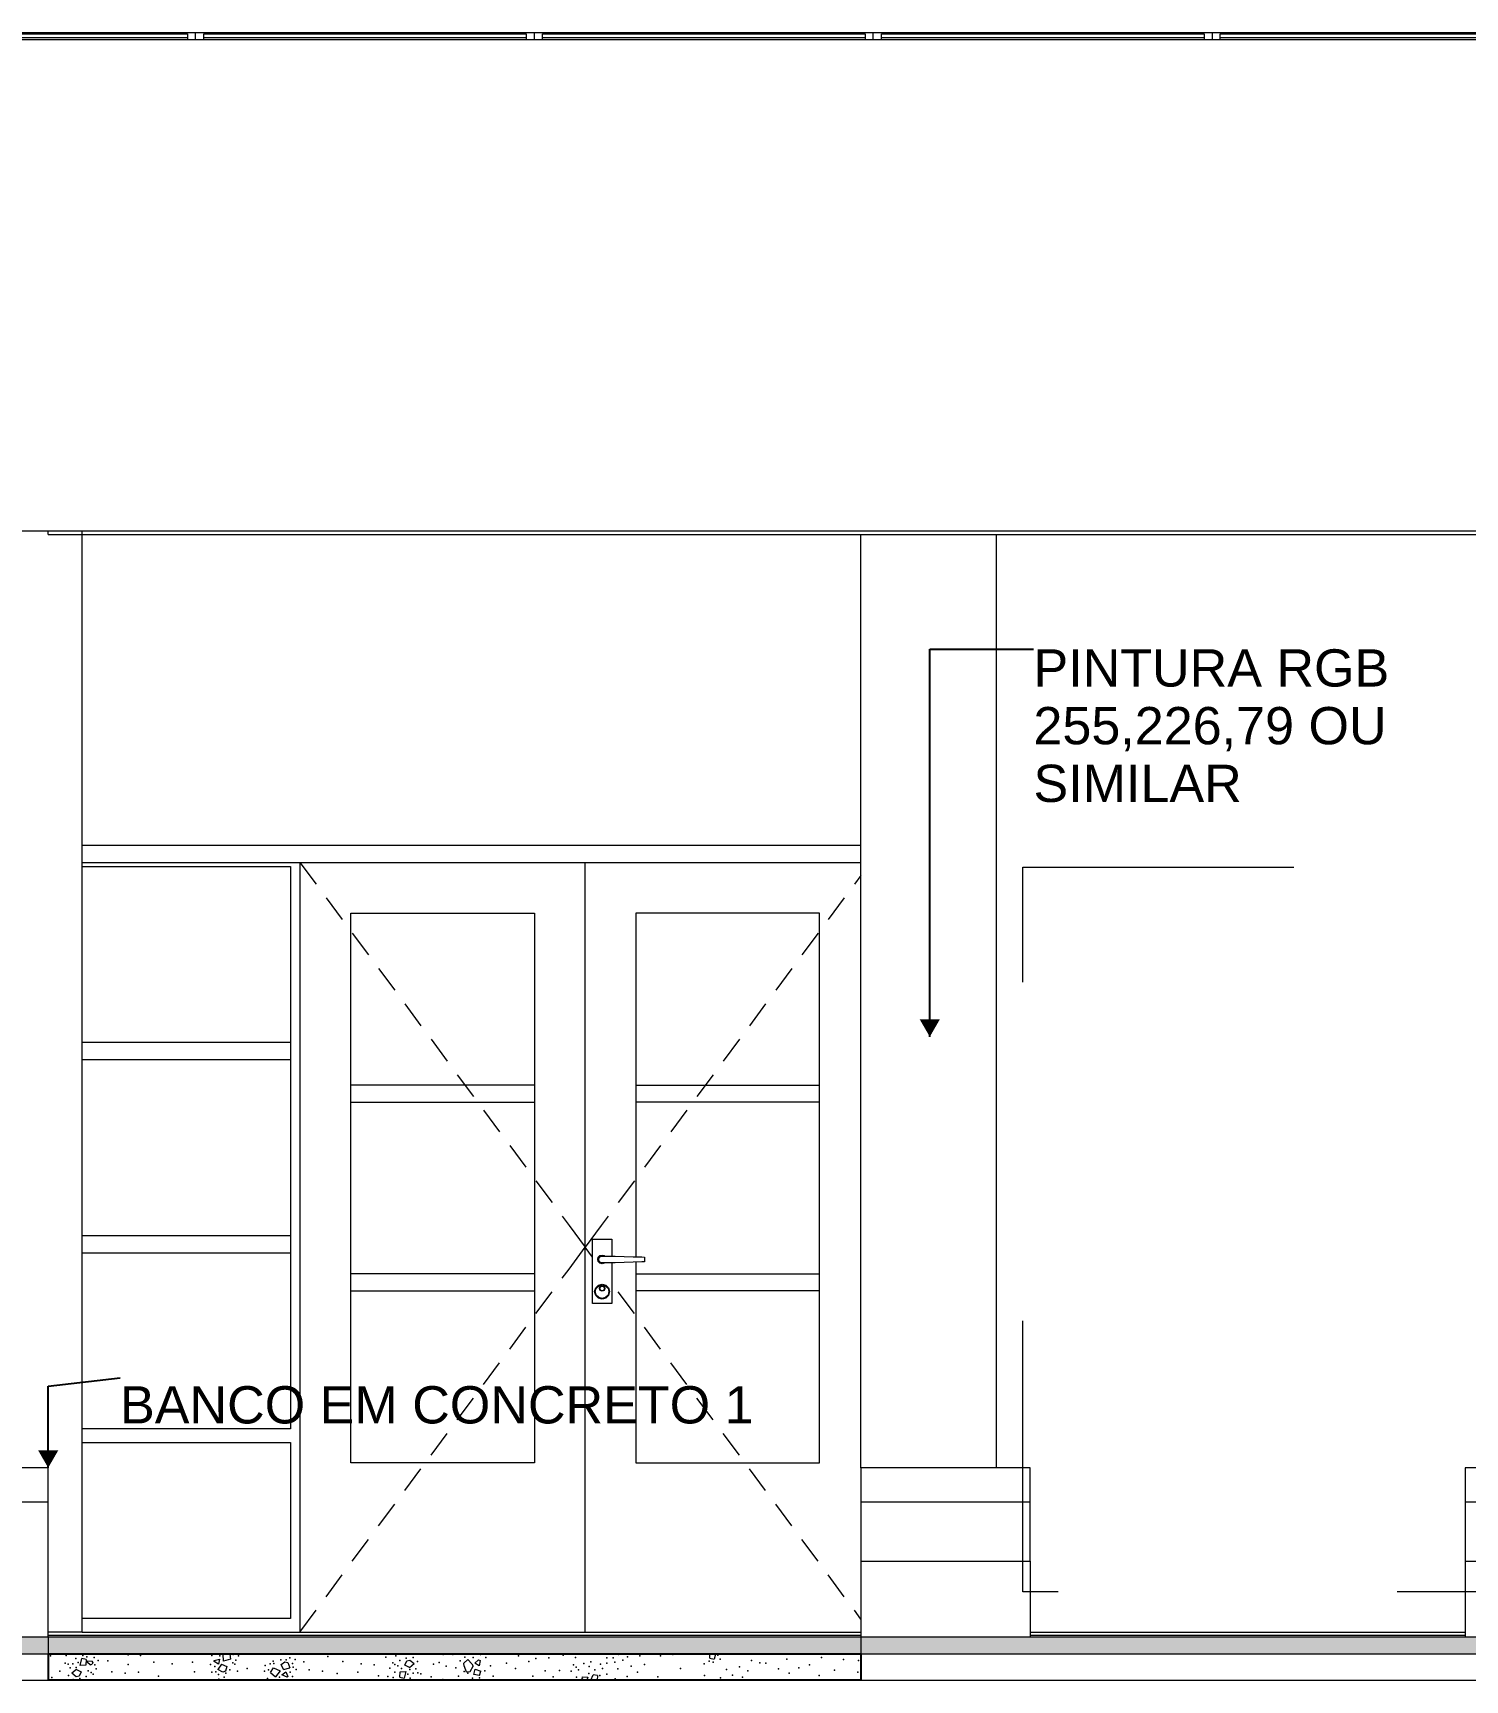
# Model space of a CAD drawing. Header units: metres. Extents: x -77 to 95, y 0 to 9.
# Drawn here: x -56.559 to -52.333, y -0.142 to 4.72 of the extents above; entities that cross this region are included whole.
import ezdxf

# ---------------------------------------------------------------- set-up
doc = ezdxf.new("R2010")
doc.units = ezdxf.units.M
doc.header["$MEASUREMENT"] = 0
doc.linetypes.add('AStair_dashed', pattern=[1.8, 0.8, -1])
for name, color, linetype, lineweight in [('0_Caneta_No__1', 7, 'Continuous', 35), ('0_Caneta_No__241', 7, 'Continuous', 13), ('FORRO.EXEC_Caneta_No__241', 7, 'Continuous', 13), ('LAJES.EST_Caneta_No__241', 7, 'Continuous', 13), ('LAJES.EST_Caneta_No__3', 7, 'Continuous', 25), ('PAREDE CONSTRUIR_Caneta_No__241', 7, 'Continuous', 13), ('PILARES.EST_Caneta_No__241', 7, 'Continuous', 13), ('Portas Archicad_Caneta_No__241', 7, 'Continuous', 13), ('TERRENO.ARQ_Caneta_No__241', 7, 'Continuous', 13)]:
    doc.layers.add(name, color=color, linetype=linetype, lineweight=lineweight)
for name, color, linetype, lineweight, true_color in [('0_Caneta_No__97', 7, 'Continuous', 5, 0x6b6b6b), ('LAJES.EST_Caneta_No__95', 7, 'Continuous', 0, 0xaeaeae), ('Portas Archicad_Caneta_No__97', 7, 'Continuous', 5, 0x6b6b6b)]:
    doc.layers.add(name, color=color, linetype=linetype, lineweight=lineweight, true_color=true_color)
doc.layers.add('LAJES.EST', color=7, linetype='Continuous')
doc.layers.add('TERRENO.ARQ', color=7, linetype='Continuous')
doc.styles.add('ESTILO_GERADO_1', font='arial.ttf')
doc.dimstyles.new('ESTILO_GERADO__3', dxfattribs={"dimtxt": 0.18, "dimasz": 0.057, "dimexe": 0.18, "dimexo": 0.0625, "dimgap": 0, "dimtad": 0, "dimtih": 1, "dimtoh": 1, "dimdec": 4, "dimzin": 0, "dimdsep": 46, "dimcen": 0.09, "dimadec": 0, "dimazin": 0, "dimtfac": 1, "dimtdec": 4, "dimtmove": 0, "dimatfit": 3, "dimldrblk": 'ARROWHEAD_16', "dimfxl": 0, "dimtolj": 1, "dimtzin": 0, "dimarcsym": 0})

# ---------------------------------------------------------------- blocks, each defined once
blk = doc.blocks.new('*X3')
at = {"layer": 'LAJES.EST_Caneta_No__241', "color": 7, "linetype": 'Continuous', "lineweight": 13}
for p, q in [((-56.42, -0.0987), (-56.4149, -0.0781)), ((-56.402, -0.0809), (-56.4149, -0.0781)), ((-56.402, -0.0809), (-56.4026, -0.0976)), ((-56.3982, -0.0902), (-56.3969, -0.085)), ((-56.3901, -0.0969), (-56.3982, -0.0902)), ((-56.3969, -0.085), (-56.3843, -0.0856)), ((-56.3901, -0.0969), (-56.3847, -0.0949)), ((-56.3822, -0.0887), (-56.3847, -0.0949)), ((-56.3822, -0.0887), (-56.3843, -0.0856)), ((-56.0246, -0.0866), (-56.0244, -0.084)), ((-56.0117, -0.0942), (-56.0246, -0.0866)), ((-56.0244, -0.084), (-56.0083, -0.0794)), ((-56.0024, -0.0947), (-56.013, -0.1105)), ((-56.0083, -0.0794), (-56.0117, -0.0942)), ((-56.0024, -0.0947), (-55.9871, -0.1015)), ((-55.9966, -0.0854), (-55.9972, -0.065)), ((-55.9762, -0.0802), (-55.9966, -0.0854)), ((-55.9781, -0.065), (-55.9762, -0.0802)), ((-55.8269, -0.0958), (-55.8152, -0.0879)), ((-55.8193, -0.1107), (-55.8269, -0.0958)), ((-55.8152, -0.0879), (-55.8071, -0.0902)), ((-55.8071, -0.0902), (-55.8011, -0.1052)), ((-55.4614, -0.0976), (-55.4553, -0.0848)), ((-55.4553, -0.0848), (-55.4471, -0.0828)), ((-55.4481, -0.104), (-55.4344, -0.0928)), ((-55.4471, -0.0828), (-55.4344, -0.0928)), ((-55.2877, -0.0921), (-55.2761, -0.081)), ((-55.2868, -0.1005), (-55.2877, -0.0921)), ((-55.2761, -0.081), (-55.2639, -0.0936)), ((-55.2639, -0.0936), (-55.2596, -0.1006)), ((-55.2554, -0.0919), (-55.2444, -0.0817)), ((-55.2422, -0.0994), (-55.2554, -0.0919)), ((-55.2444, -0.0817), (-55.2394, -0.0837)), ((-55.2394, -0.0837), (-55.2422, -0.0994)), ((-54.8305, -0.067), (-54.833, -0.065)), ((-54.8226, -0.065), (-54.8305, -0.067)), ((-54.5617, -0.077), (-54.5612, -0.065)), ((-54.5617, -0.077), (-54.5487, -0.0798)), ((-54.545, -0.065), (-54.5487, -0.0798)), ((-56.4301, -0.1105), (-56.4438, -0.1216)), ((-56.4311, -0.1316), (-56.4438, -0.1216)), ((-56.4229, -0.1296), (-56.4311, -0.1316)), ((-56.4301, -0.1105), (-56.4168, -0.1169)), ((-56.4168, -0.1169), (-56.4229, -0.1296)), ((-56.4026, -0.0976), (-56.42, -0.0987)), ((-55.999, -0.1184), (-56.013, -0.1105)), ((-55.9912, -0.1151), (-55.999, -0.1184)), ((-55.9871, -0.1015), (-55.9912, -0.1151)), ((-55.8576, -0.1196), (-55.8488, -0.1055)), ((-55.8576, -0.1196), (-55.8435, -0.1324)), ((-55.8488, -0.1055), (-55.8297, -0.1143)), ((-55.8297, -0.1143), (-55.8435, -0.1324)), ((-55.8243, -0.1263), (-55.8124, -0.117)), ((-55.809, -0.1329), (-55.8243, -0.1263)), ((-55.8193, -0.1107), (-55.8011, -0.1052)), ((-55.8124, -0.117), (-55.8071, -0.131)), ((-55.8071, -0.131), (-55.809, -0.1329)), ((-55.4762, -0.1335), (-55.4756, -0.1169)), ((-55.4762, -0.1335), (-55.4632, -0.1364)), ((-55.4756, -0.1169), (-55.4582, -0.1158)), ((-55.4582, -0.1158), (-55.4632, -0.1364)), ((-55.4481, -0.104), (-55.4614, -0.0976)), ((-55.2868, -0.1005), (-55.2809, -0.1172)), ((-55.2809, -0.1172), (-55.2689, -0.1165)), ((-55.2689, -0.1165), (-55.2596, -0.1006)), ((-55.2578, -0.1249), (-55.2537, -0.1096)), ((-55.2414, -0.1278), (-55.2578, -0.1249)), ((-55.2537, -0.1096), (-55.2368, -0.1154)), ((-55.2414, -0.1278), (-55.2368, -0.1154)), ((-54.9385, -0.1377), (-54.9372, -0.1324)), ((-54.9338, -0.1415), (-54.9385, -0.1377)), ((-54.9372, -0.1324), (-54.9213, -0.1332)), ((-54.9213, -0.1332), (-54.9246, -0.1415)), ((-54.9125, -0.1415), (-54.9062, -0.1257)), ((-54.8932, -0.1285), (-54.9062, -0.1257)), ((-54.8932, -0.1285), (-54.8937, -0.1415))]:
    blk.add_line(p, q, dxfattribs=at)
for p in [(-56.5075, -0.0704), (-56.4641, -0.0912), (-56.4607, -0.0693), (-56.4554, -0.0942), (-56.4409, -0.0935), (-56.4328, -0.078), (-56.4254, -0.0902), (-56.4119, -0.0695), (-56.3999, -0.0726), (-56.3782, -0.0753), (-56.3761, -0.0968), (-56.3667, -0.0835), (-56.3385, -0.0852), (-56.2779, -0.0673), (-56.2776, -0.0959), (-56.2415, -0.069), (-56.2019, -0.0887), (-56.1483, -0.0936), (-56.0886, -0.089), (-56.0355, -0.0957), (-56.0315, -0.0693), (-56.0072, -0.0696), (-55.9689, -0.0903), (-55.968, -0.0665), (-55.9628, -0.0942), (-55.9607, -0.0827), (-55.9524, -0.07), (-55.8593, -0.0938), (-55.8503, -0.0862), (-55.8481, -0.093), (-55.843, -0.0652), (-55.8277, -0.0822), (-55.8122, -0.0822), (-55.8014, -0.0758), (-55.7929, -0.0927), (-55.7848, -0.0812), (-55.7599, -0.0881), (-55.6887, -0.0721), (-55.6448, -0.0872), (-55.5909, -0.0935), (-55.5523, -0.0968), (-55.5172, -0.0737), (-55.4973, -0.0906), (-55.4906, -0.0957), (-55.4879, -0.0704), (-55.4761, -0.0837), (-55.4579, -0.0774), (-55.4374, -0.0746), (-55.4243, -0.0865), (-55.3768, -0.0942), (-55.3599, -0.0898), (-55.3487, -0.0663), (-55.3195, -0.0658), (-55.2984, -0.0849), (-55.2844, -0.0735), (-55.2604, -0.0748), (-55.238, -0.066), (-55.2227, -0.0745), (-55.1619, -0.0919), (-55.126, -0.07), (-55.0952, -0.0868), (-55.0749, -0.0775), (-55.0362, -0.0761), (-54.9945, -0.0685), (-54.9639, -0.0969), (-54.9575, -0.0753), (-54.9333, -0.0925), (-54.9125, -0.0873), (-54.8844, -0.0949), (-54.8659, -0.0914), (-54.8657, -0.0763), (-54.8463, -0.0758), (-54.8419, -0.0883), (-54.8178, -0.0832), (-54.8049, -0.0727), (-54.7677, -0.0705), (-54.7546, -0.0957), (-54.7074, -0.0703), (-54.6707, -0.0659), (-54.5781, -0.094), (-54.5637, -0.0853), (-54.5517, -0.0884), (-54.5383, -0.0677), (-54.5308, -0.0799), (-54.4384, -0.0842), (-54.4144, -0.0907), (-54.3963, -0.0914), (-54.3338, -0.0803), (-54.2985, -0.0652), (-54.2675, -0.0964), (-54.2316, -0.0747), (-54.1674, -0.0806), (-54.1227, -0.0841), (-56.5033, -0.1344), (-56.48, -0.1157), (-56.4539, -0.128), (-56.4488, -0.1058), (-56.4408, -0.1398), (-56.4313, -0.1045), (-56.4203, -0.1371), (-56.4021, -0.1308), (-56.3958, -0.1148), (-56.3876, -0.1188), (-56.3809, -0.1238), (-56.3724, -0.1084), (-56.361, -0.1407), (-56.3259, -0.1176), (-56.2873, -0.121), (-56.2474, -0.1181), (-56.1887, -0.1301), (-56.0827, -0.1169), (-56.0314, -0.1184), (-56.0225, -0.1011), (-56.0197, -0.1177), (-56.0115, -0.1253), (-56.0106, -0.1394), (-55.9943, -0.1331), (-55.9899, -0.1214), (-55.9779, -0.1116), (-55.9554, -0.1152), (-55.9264, -0.1073), (-55.8759, -0.1152), (-55.8737, -0.0985), (-55.8672, -0.1369), (-55.8638, -0.111), (-55.8314, -0.1333), (-55.7996, -0.1185), (-55.793, -0.1308), (-55.7914, -0.1037), (-55.7818, -0.1106), (-55.7439, -0.1118), (-55.7049, -0.115), (-55.6615, -0.1226), (-55.6006, -0.1186), (-55.5397, -0.1292), (-55.5115, -0.131), (-55.5058, -0.1061), (-55.4956, -0.1343), (-55.491, -0.1187), (-55.4824, -0.0996), (-55.4714, -0.1074), (-55.4528, -0.1242), (-55.4469, -0.11), (-55.4454, -0.1364), (-55.4373, -0.1209), (-55.4293, -0.1087), (-55.4228, -0.1203), (-55.4141, -0.1233), (-55.3836, -0.1322), (-55.3493, -0.1396), (-55.3398, -0.1002), (-55.3111, -0.1054), (-55.3035, -0.1298), (-55.2861, -0.1164), (-55.2761, -0.1214), (-55.2623, -0.1355), (-55.2416, -0.1348), (-55.2256, -0.1141), (-55.2091, -0.1), (-55.2005, -0.1296), (-55.1499, -0.1407), (-55.1347, -0.1077), (-55.0838, -0.1297), (-55.0471, -0.1142), (-55.0243, -0.1321), (-55.005, -0.113), (-54.9709, -0.1157), (-54.9563, -0.1038), (-54.9549, -0.1335), (-54.949, -0.111), (-54.9183, -0.1224), (-54.9178, -0.102), (-54.9011, -0.1115), (-54.8863, -0.1278), (-54.8784, -0.1075), (-54.8659, -0.1245), (-54.8413, -0.1384), (-54.8331, -0.108), (-54.8052, -0.1314), (-54.7939, -0.1009), (-54.7746, -0.1186), (-54.7149, -0.1318), (-54.6482, -0.1073), (-54.5774, -0.1276), (-54.5301, -0.1347), (-54.5124, -0.11), (-54.4945, -0.1272), (-54.4742, -0.1028), (-54.4653, -0.1333), (-54.4492, -0.114), (-54.359, -0.1084), (-54.3277, -0.1208), (-54.2989, -0.1058), (-54.239, -0.1276), (-54.1936, -0.1119), (-54.1243, -0.1185)]:
    blk.add_point(p, dxfattribs=at)
blk = doc.blocks.new('ARROWHEAD_16')
at = {"linetype": 'Continuous', "lineweight": 0}
blk.add_hatch(color=0, dxfattribs=at).paths.add_polyline_path([(-0.9093, 0.525), (0, 0), (-0.9093, -0.525)])
at = {"color": 0, "linetype": 'Continuous', "lineweight": 0}
blk.add_line((0, 0), (-1, 0), dxfattribs=at)

msp = doc.modelspace()

# ---------------------------------------------------------------- hatches: boundary and pattern name
at = {"layer": 'LAJES.EST_Caneta_No__95', "linetype": 'Continuous', "lineweight": 0, "true_color": 0xaeaeae}
msp.add_hatch(color=253, dxfattribs=at).paths.add_polyline_path([(-56.514, -0.015), (-56.514, -0.065), (-54.116, -0.065), (-54.116, -0.015)])
at = {"layer": 'TERRENO.ARQ', "linetype": 'Continuous', "lineweight": 0, "true_color": 0x8fbf7f}
for points in [[(-56.514, -0.015), (-68.8076, -0.015), (-68.8076, -0.065), (-56.514, -0.065)], [(-54.116, -0.065), (-51.8328, -0.065), (-51.8328, -0.015), (-54.116, -0.015)]]:
    msp.add_hatch(color=73, dxfattribs=at).paths.add_polyline_path(points)

# ---------------------------------------------------------------- linework, layer by layer
at = {"layer": '0_Caneta_No__97', "color": 251, "linetype": 'AStair_dashed', "lineweight": 5, "true_color": 0x6b6b6b}
msp.add_lwpolyline([(-44.5331, 0.1186), (-53.6382, 0.1186), (-53.6382, 2.2578), (-44.5331, 2.2578)], close=True, dxfattribs=at)
at = {"layer": 'FORRO.EXEC_Caneta_No__241', "color": 7, "linetype": 'Continuous', "lineweight": 13}
for p, q in [((-56.514, 3.24), (-56.514, 3.25)), ((-56.514, 3.24), (-56.414, 3.24)), ((-56.414, 3.24), (-44.014, 3.24))]:
    msp.add_line(p, q, dxfattribs=at)
at = {"layer": 'LAJES.EST_Caneta_No__241', "color": 7, "linetype": 'Continuous', "lineweight": 13}
for p, q in [((-56.514, 0.485), (-57.014, 0.485)), ((-53.616, 0.485), (-54.116, 0.485)), ((-51.8328, 0.485), (-52.3328, 0.485)), ((-57.014, 0.385), (-56.514, 0.385)), ((-54.116, 0.385), (-53.616, 0.385)), ((-52.3328, 0.385), (-51.8328, 0.385)), ((-54.116, 0.2097), (-54.116, 0.1761)), ((-54.116, 0.2097), (-53.616, 0.2097)), ((-53.616, 0.2097), (-53.616, 0.1761)), ((-52.3328, 0.2097), (-52.3328, 0.1761)), ((-52.3328, 0.2097), (-51.8328, 0.2097)), ((-54.116, 0.1761), (-54.116, 0.1314)), ((-53.616, 0.1761), (-53.616, 0.1314)), ((-52.3328, 0.1761), (-52.3328, 0.1314)), ((-54.116, 0.1314), (-54.116, 0.0843)), ((-53.616, 0.1314), (-53.616, 0.0843)), ((-52.3328, 0.1314), (-52.3328, 0.0843)), ((-54.116, 0.0843), (-54.116, 0.0353)), ((-53.616, 0.0843), (-53.616, 0.0353)), ((-52.3328, 0.0843), (-52.3328, 0.0353)), ((-56.414, 0), (-54.116, 0)), ((-54.116, 0.0353), (-54.116, -0.015)), ((-53.616, 0.0353), (-53.616, -0.015)), ((-53.616, 0), (-52.3328, 0)), ((-52.3328, 0.0353), (-52.3328, -0.015)), ((-54.116, -0.01), (-56.514, -0.01)), ((-54.116, -0.015), (-56.514, -0.015)), ((-52.3328, -0.01), (-53.616, -0.01)), ((-67.314, -0.1415), (-56.514, -0.1415)), ((-54.116, -0.1415), (-51.8328, -0.1415))]:
    msp.add_line(p, q, dxfattribs=at)
at = {"layer": 'LAJES.EST_Caneta_No__241', "color": 7, "linetype": 'Continuous', "lineweight": 13, "flags": 128}
for points in [[(-56.514, -0.015), (-56.514, 0.385), (-56.514, 0.485)], [(-54.116, 0.485), (-54.116, 0.385), (-54.116, 0.2097)], [(-53.616, 0.2097), (-53.616, 0.385), (-53.616, 0.485)], [(-52.3328, 0.485), (-52.3328, 0.385), (-52.3328, 0.2097)]]:
    msp.add_lwpolyline(points, dxfattribs=at)
at = {"layer": 'LAJES.EST_Caneta_No__3', "color": 7, "linetype": 'Continuous', "lineweight": 25}
for p, q in [((-56.514, -0.065), (-56.514, -0.1415)), ((-54.116, -0.065), (-56.514, -0.065)), ((-54.116, -0.065), (-54.116, -0.1415)), ((-54.116, -0.1415), (-56.514, -0.1415))]:
    msp.add_line(p, q, dxfattribs=at)
at = {"layer": 'LAJES.EST_Caneta_No__95', "color": 253, "linetype": 'Continuous', "lineweight": 0, "true_color": 0xaeaeae}
for p, q in [((-56.0792, 4.7203), (-57.0792, 4.7203)), ((-57.0552, 4.7179), (-56.1032, 4.7179)), ((-56.1032, 4.7179), (-56.1032, 4.7)), ((-55.0792, 4.7203), (-56.0792, 4.7203)), ((-56.0792, 4.7), (-56.0792, 4.7203)), ((-56.0552, 4.7), (-56.0552, 4.7179)), ((-56.0552, 4.7179), (-55.1032, 4.7179)), ((-55.1032, 4.7179), (-55.1032, 4.7)), ((-54.0792, 4.7203), (-55.0792, 4.7203)), ((-55.0792, 4.7), (-55.0792, 4.7203)), ((-55.0552, 4.7), (-55.0552, 4.7179)), ((-55.0552, 4.7179), (-54.1032, 4.7179)), ((-54.1032, 4.7179), (-54.1032, 4.7)), ((-53.0792, 4.7203), (-54.0792, 4.7203)), ((-54.0792, 4.7), (-54.0792, 4.7203)), ((-54.0552, 4.7), (-54.0552, 4.7179)), ((-54.0552, 4.7179), (-53.1032, 4.7179)), ((-53.1032, 4.7179), (-53.1032, 4.7)), ((-52.0792, 4.7203), (-53.0792, 4.7203)), ((-53.0792, 4.7203), (-53.0792, 4.7)), ((-53.0552, 4.7), (-53.0552, 4.7179)), ((-53.0552, 4.7179), (-52.1032, 4.7179)), ((-56.1032, 4.7055), (-57.0552, 4.7055)), ((-55.1032, 4.7055), (-56.0552, 4.7055)), ((-54.1032, 4.7055), (-55.0552, 4.7055)), ((-53.1032, 4.7055), (-54.0552, 4.7055)), ((-52.1032, 4.7055), (-53.0552, 4.7055))]:
    msp.add_line(p, q, dxfattribs=at)
at = {"layer": 'PAREDE CONSTRUIR_Caneta_No__241', "color": 7, "linetype": 'Continuous', "lineweight": 13}
for p, q in [((-44.014, 4.7), (-66.484, 4.7)), ((-56.414, 3.25), (-66.464, 3.25)), ((-56.414, 3.24), (-56.414, 3.25)), ((-44.014, 3.25), (-56.414, 3.25)), ((-56.414, 0), (-56.414, 3.24)), ((-56.414, 0), (-56.514, 0))]:
    msp.add_line(p, q, dxfattribs=at)
at = {"layer": 'PILARES.EST_Caneta_No__241', "color": 7, "linetype": 'Continuous', "lineweight": 13}
for p, q in [((-54.116, 0.485), (-54.116, 3.24)), ((-53.716, 0.485), (-53.716, 3.24))]:
    msp.add_line(p, q, dxfattribs=at)
at = {"layer": 'Portas Archicad_Caneta_No__241', "color": 7, "linetype": 'Continuous', "lineweight": 13}
for p, q in [((-54.116, 2.322), (-56.414, 2.322)), ((-56.414, 2.272), (-54.116, 2.272)), ((-56.414, 2.26), (-55.7994, 2.26)), ((-55.7994, 2.26), (-55.7994, 0.6)), ((-55.7714, 2.272), (-55.7714, 2.122)), ((-54.9294, 0), (-54.9294, 2.272)), ((-55.7714, 2.122), (-55.7714, 0.5)), ((-55.6214, 0.5), (-55.6214, 2.122)), ((-55.6214, 2.122), (-55.0794, 2.122)), ((-55.0794, 2.122), (-55.0794, 0.5)), ((-54.7794, 2.122), (-54.7794, 1.1078)), ((-54.2374, 2.122), (-54.7794, 2.122)), ((-54.2374, 0.5), (-54.2374, 2.122)), ((-55.7994, 1.74), (-56.414, 1.74)), ((-56.414, 1.69), (-55.7994, 1.69)), ((-55.0794, 1.6147), (-55.6214, 1.6147)), ((-54.7794, 1.6147), (-54.2374, 1.6147)), ((-55.6214, 1.5647), (-55.0794, 1.5647)), ((-54.2374, 1.5647), (-54.7794, 1.5647)), ((-55.7994, 1.17), (-56.414, 1.17)), ((-56.414, 1.12), (-55.7994, 1.12)), ((-54.9079, 1.16), (-54.8509, 1.16)), ((-54.9079, 0.97), (-54.9079, 1.16)), ((-54.8509, 1.16), (-54.8509, 1.1099)), ((-54.8924, 1.1), (-54.8906, 1.1065)), ((-54.8906, 1.0935), (-54.8924, 1.1)), ((-54.8914, 1.1), (-54.8898, 1.106)), ((-54.8898, 1.094), (-54.8914, 1.1)), ((-54.8906, 1.1065), (-54.8859, 1.1113)), ((-54.8859, 1.0887), (-54.8906, 1.0935)), ((-54.8898, 1.106), (-54.8854, 1.1104)), ((-54.8854, 1.0896), (-54.8898, 1.094)), ((-54.8894, 1.1), (-54.888, 1.105)), ((-54.888, 1.095), (-54.8894, 1.1)), ((-54.888, 1.105), (-54.8844, 1.1087)), ((-54.8844, 1.0913), (-54.888, 1.095)), ((-54.8859, 1.1113), (-54.8794, 1.113)), ((-54.8794, 1.087), (-54.8859, 1.0887)), ((-54.8854, 1.1104), (-54.8794, 1.112)), ((-54.8794, 1.088), (-54.8854, 1.0896)), ((-54.8844, 1.1087), (-54.8794, 1.11)), ((-54.8794, 1.09), (-54.8844, 1.0913)), ((-54.8794, 1.113), (-54.8729, 1.1113)), ((-54.8794, 1.112), (-54.8734, 1.1104)), ((-54.8794, 1.11), (-54.8544, 1.11)), ((-54.8544, 1.09), (-54.8794, 1.09)), ((-54.8734, 1.0896), (-54.8794, 1.088)), ((-54.8729, 1.0887), (-54.8794, 1.087)), ((-54.8734, 1.1104), (-54.873, 1.11)), ((-54.873, 1.09), (-54.8734, 1.0896)), ((-54.8729, 1.1113), (-54.8716, 1.11)), ((-54.8716, 1.09), (-54.8729, 1.0887)), ((-54.8544, 1.11), (-54.841, 1.1096)), ((-54.841, 1.0904), (-54.8544, 1.09)), ((-54.8509, 1.0901), (-54.8509, 0.97)), ((-54.841, 1.1096), (-54.8143, 1.1088)), ((-54.8143, 1.0912), (-54.841, 1.0904)), ((-54.8143, 1.1088), (-54.7879, 1.108)), ((-54.7879, 1.092), (-54.8143, 1.0912)), ((-54.7879, 1.108), (-54.762, 1.1073)), ((-54.762, 1.0927), (-54.7879, 1.092)), ((-54.7794, 1.0922), (-54.7794, 0.5)), ((-54.762, 1.1073), (-54.7539, 1.107)), ((-54.7539, 1.093), (-54.762, 1.0927)), ((-54.7539, 1.107), (-54.7539, 1.093)), ((-55.0794, 1.0573), (-55.6214, 1.0573)), ((-54.8984, 1.016), (-54.8904, 1.0241)), ((-54.8967, 1.015), (-54.8894, 1.0223)), ((-54.8904, 1.0241), (-54.8794, 1.027)), ((-54.8894, 1.0223), (-54.8794, 1.025)), ((-54.885, 1.0197), (-54.8794, 1.022)), ((-54.8843, 1.0189), (-54.8794, 1.021)), ((-54.8794, 1.027), (-54.8684, 1.0241)), ((-54.8794, 1.025), (-54.8694, 1.0223)), ((-54.8794, 1.022), (-54.8737, 1.0197)), ((-54.8794, 1.021), (-54.8744, 1.0189)), ((-54.8694, 1.0223), (-54.862, 1.015)), ((-54.8684, 1.0241), (-54.8603, 1.016)), ((-54.7794, 1.0573), (-54.2374, 1.0573)), ((-55.6214, 1.0073), (-55.0794, 1.0073)), ((-54.9014, 1.005), (-54.8984, 1.016)), ((-54.8984, 0.994), (-54.9014, 1.005)), ((-54.8994, 1.005), (-54.8967, 1.015)), ((-54.8967, 0.995), (-54.8994, 1.005)), ((-54.8904, 0.9859), (-54.8984, 0.994)), ((-54.8894, 0.9877), (-54.8967, 0.995)), ((-54.8794, 0.983), (-54.8904, 0.9859)), ((-54.8794, 0.985), (-54.8894, 0.9877)), ((-54.8874, 1.014), (-54.885, 1.0197)), ((-54.885, 1.0083), (-54.8874, 1.014)), ((-54.8864, 1.014), (-54.8843, 1.0189)), ((-54.8843, 1.0091), (-54.8864, 1.014)), ((-54.8794, 1.006), (-54.885, 1.0083)), ((-54.8794, 1.007), (-54.8843, 1.0091)), ((-54.8744, 1.0091), (-54.8794, 1.007)), ((-54.8737, 1.0083), (-54.8794, 1.006)), ((-54.8694, 0.9877), (-54.8794, 0.985)), ((-54.8684, 0.9859), (-54.8794, 0.983)), ((-54.8744, 1.0189), (-54.8724, 1.014)), ((-54.8724, 1.014), (-54.8744, 1.0091)), ((-54.8737, 1.0197), (-54.8714, 1.014)), ((-54.8714, 1.014), (-54.8737, 1.0083)), ((-54.862, 0.995), (-54.8694, 0.9877)), ((-54.8603, 0.994), (-54.8684, 0.9859)), ((-54.862, 1.015), (-54.8594, 1.005)), ((-54.8594, 1.005), (-54.862, 0.995)), ((-54.8603, 1.016), (-54.8574, 1.005)), ((-54.8574, 1.005), (-54.8603, 0.994)), ((-54.2374, 1.0073), (-54.7794, 1.0073)), ((-54.8509, 0.97), (-54.9079, 0.97)), ((-55.7994, 0.6), (-56.414, 0.6)), ((-56.414, 0.56), (-55.7994, 0.56)), ((-55.7994, 0.56), (-55.7994, 0.04)), ((-55.7714, 0.5), (-55.7714, 0)), ((-55.0794, 0.5), (-55.6214, 0.5)), ((-54.7794, 0.5), (-54.2374, 0.5)), ((-55.7994, 0.04), (-56.414, 0.04))]:
    msp.add_line(p, q, dxfattribs=at)
at = {"layer": 'Portas Archicad_Caneta_No__97', "color": 251, "linetype": 'Continuous', "lineweight": 5, "true_color": 0x6b6b6b}
for p, q in [((-55.7714, 2.272), (-55.7237, 2.2077)), ((-54.116, 2.2334), (-54.135, 2.2077)), ((-55.694, 2.1676), (-55.6463, 2.1033)), ((-54.1648, 2.1676), (-54.2124, 2.1033)), ((-55.6165, 2.0631), (-55.5689, 1.9989)), ((-54.2422, 2.0631), (-54.2898, 1.9989)), ((-55.5391, 1.9587), (-55.4915, 1.8944)), ((-54.3196, 1.9587), (-54.3672, 1.8944)), ((-55.4617, 1.8542), (-55.4141, 1.79)), ((-54.397, 1.8542), (-54.4446, 1.79)), ((-55.3843, 1.7498), (-55.3367, 1.6855)), ((-54.4744, 1.7498), (-54.5221, 1.6855)), ((-55.3069, 1.6454), (-55.2593, 1.5811)), ((-54.5518, 1.6454), (-54.5995, 1.5811)), ((-55.2295, 1.5409), (-55.1819, 1.4767)), ((-54.6292, 1.5409), (-54.6769, 1.4767)), ((-55.1521, 1.4365), (-55.1044, 1.3722)), ((-54.7067, 1.4365), (-54.7543, 1.3722)), ((-55.0747, 1.332), (-55.027, 1.2678)), ((-54.7841, 1.332), (-54.8317, 1.2678)), ((-54.9973, 1.2276), (-54.977, 1.2003)), ((-54.8615, 1.2276), (-54.8817, 1.2003)), ((-54.977, 1.2003), (-54.9294, 1.136)), ((-54.8817, 1.2003), (-54.9294, 1.136)), ((-54.977, 1.0717), (-54.9294, 1.136)), ((-54.9079, 1.107), (-54.9294, 1.136)), ((-54.9973, 1.0444), (-54.977, 1.0717)), ((-55.0747, 0.94), (-55.027, 1.0042)), ((-54.7841, 0.94), (-54.8317, 1.0042)), ((-55.1521, 0.8355), (-55.1044, 0.8998)), ((-54.7067, 0.8355), (-54.7543, 0.8998)), ((-55.2295, 0.7311), (-55.1819, 0.7953)), ((-54.6292, 0.7311), (-54.6769, 0.7953)), ((-55.3069, 0.6266), (-55.2593, 0.6909)), ((-54.5518, 0.6266), (-54.5995, 0.6909)), ((-55.3843, 0.5222), (-55.3367, 0.5865)), ((-54.4744, 0.5222), (-54.5221, 0.5865)), ((-55.4617, 0.4178), (-55.4141, 0.482)), ((-54.397, 0.4178), (-54.4446, 0.482)), ((-55.5391, 0.3133), (-55.4915, 0.3776)), ((-54.3196, 0.3133), (-54.3672, 0.3776)), ((-55.6165, 0.2089), (-55.5689, 0.2731)), ((-54.2422, 0.2089), (-54.2898, 0.2731)), ((-55.694, 0.1044), (-55.6463, 0.1687)), ((-54.1648, 0.1044), (-54.2124, 0.1687)), ((-55.7714, 0), (-55.7237, 0.0643)), ((-54.116, 0.0386), (-54.135, 0.0643))]:
    msp.add_line(p, q, dxfattribs=at)
at = {"layer": 'TERRENO.ARQ_Caneta_No__241', "color": 7, "linetype": 'Continuous', "lineweight": 13}
for p, q in [((-56.514, -0.015), (-57.014, -0.015)), ((-56.514, -0.015), (-56.514, -0.065)), ((-54.116, -0.015), (-54.116, -0.065)), ((-51.8328, -0.015), (-54.116, -0.015)), ((-56.514, -0.065), (-68.8076, -0.065)), ((-51.8328, -0.065), (-54.116, -0.065))]:
    msp.add_line(p, q, dxfattribs=at)

# ---------------------------------------------------------------- block references
at = {"layer": 'LAJES.EST', "lineweight": 0}
msp.add_blockref('*X3', (0, 0), dxfattribs=at)

# ---------------------------------------------------------------- texts
at = {"layer": '0_Caneta_No__1', "color": 7, "linetype": 'Continuous', "lineweight": 35, "insert": (-53.6065, 2.9009), "char_height": 0.11, "width": 1.576732, "attachment_point": 1, "line_spacing_factor": 0.928578, "style": 'ESTILO_GERADO_1'}
msp.add_mtext('\\A1;{\\pql;\\fArial|b0|i0|c0|p0;\\W1.000000;PINTURA RGB 255,226,79 OU SIMILAR}', dxfattribs=at)
at = {"layer": '0_Caneta_No__1', "color": 7, "linetype": 'Continuous', "lineweight": 35, "insert": (-56.302, 0.7259), "char_height": 0.11, "attachment_point": 1, "style": 'ESTILO_GERADO_1'}
msp.add_mtext('\\A1;{\\pql;\\fArial|b0|i0|c0|p0;\\W1.000000;BANCO EM CONCRETO \\fArial|b0|i0|c0|p0;\\W1.000000;1}', dxfattribs=at)

# ---------------------------------------------------------------- leaders
at = {"layer": '0_Caneta_No__241', "color": 7, "linetype": 'Continuous', "lineweight": 13, "annotation_type": 0, "has_hookline": 1, "hookline_direction": 0}
for points, text_width in [([(-53.9124, 1.7572), (-53.9124, 2.9009), (-53.6065, 2.9009)], 1.0294), ([(-56.514, 0.485), (-56.514, 0.7259), (-56.302, 0.751)], 1.8291)]:
    msp.add_leader(points, dimstyle='ESTILO_GERADO__3', dxfattribs=dict(at, text_width=text_width))

doc.saveas('drawing.dxf')
